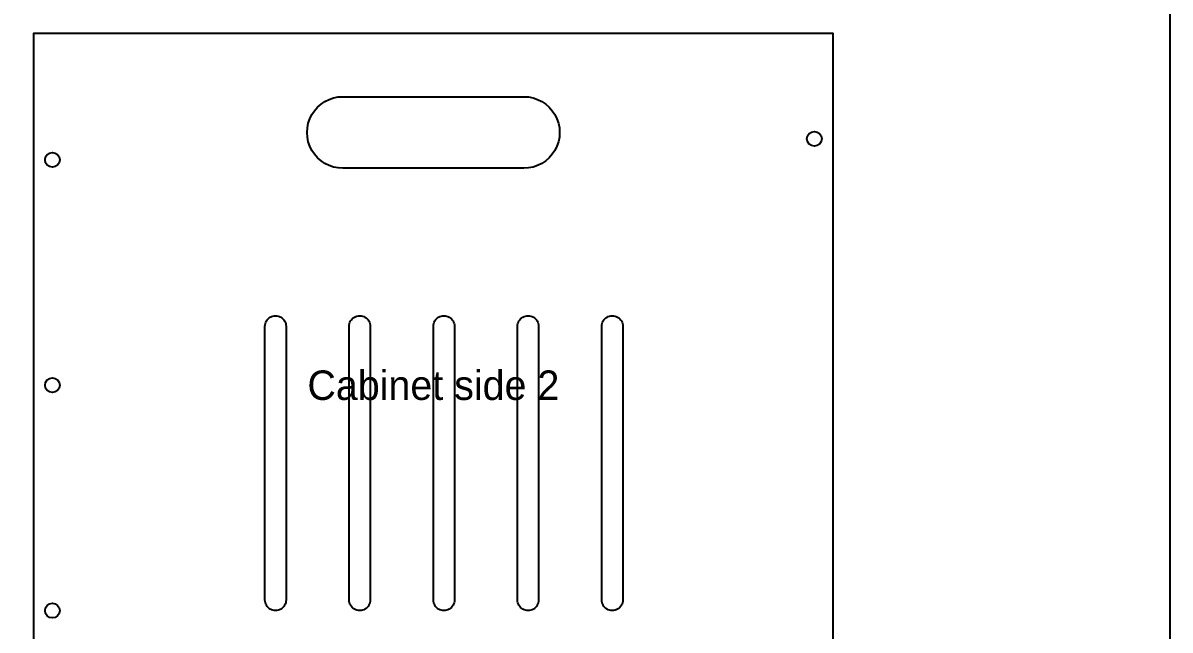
# Model space of a CAD drawing. Header units: millimetres. Extents: x 0 to 2440, y 0 to 1257.
# Drawn here: x 1895 to 2440, y 559 to 847 of the extents above; entities that cross this region are included whole.
import ezdxf
from ezdxf.enums import TextEntityAlignment as Align

# ---------------------------------------------------------------- set-up
doc = ezdxf.new("R2010")
doc.units = ezdxf.units.MM
for name, color, linetype in [('CUT_INSIDE', 5, 'Continuous'), ('CUT_OUTSIDE', 1, 'Continuous'), ('DRILL_7', 3, 'Continuous'), ('LABELS', 7, 'Continuous'), ('SHEET', 8, 'Continuous')]:
    doc.layers.add(name, color=color, linetype=linetype)

msp = doc.modelspace()

# ---------------------------------------------------------------- linework, layer by layer
at = {"layer": 'CUT_INSIDE'}
for points in [[(2133, 812), (2135.219, 811.855), (2137.4, 811.421), (2139.506, 810.706), (2141.5, 809.722), (2143.349, 808.487), (2145.021, 807.021), (2146.487, 805.349), (2147.722, 803.5), (2148.706, 801.506), (2149.421, 799.4), (2149.855, 797.219), (2150, 795), (2149.855, 792.781), (2149.421, 790.6), (2148.706, 788.494), (2147.722, 786.5), (2146.487, 784.651), (2145.021, 782.979), (2143.349, 781.513), (2141.5, 780.278), (2139.506, 779.294), (2137.4, 778.579), (2135.219, 778.145), (2133, 778), (2047, 778), (2044.781, 778.145), (2042.6, 778.579), (2040.494, 779.294), (2038.5, 780.278), (2036.651, 781.513), (2034.979, 782.979), (2033.513, 784.651), (2032.278, 786.5), (2031.294, 788.494), (2030.579, 790.6), (2030.145, 792.781), (2030, 795), (2030.145, 797.219), (2030.579, 799.4), (2031.294, 801.506), (2032.278, 803.5), (2033.513, 805.349), (2034.979, 807.021), (2036.651, 808.487), (2038.5, 809.722), (2040.494, 810.706), (2042.6, 811.421), (2044.781, 811.855), (2047, 812)], [(2010, 703), (2010.043, 703.653), (2010.17, 704.294), (2010.381, 704.913), (2010.67, 705.5), (2011.033, 706.044), (2011.464, 706.536), (2011.956, 706.967), (2012.5, 707.33), (2013.087, 707.619), (2013.706, 707.83), (2014.347, 707.957), (2015, 708), (2015.653, 707.957), (2016.294, 707.83), (2016.913, 707.619), (2017.5, 707.33), (2018.044, 706.967), (2018.536, 706.536), (2018.967, 706.044), (2019.33, 705.5), (2019.619, 704.913), (2019.83, 704.294), (2019.957, 703.653), (2020, 703), (2020, 573), (2019.957, 572.347), (2019.83, 571.706), (2019.619, 571.087), (2019.33, 570.5), (2018.967, 569.956), (2018.536, 569.464), (2018.044, 569.033), (2017.5, 568.67), (2016.913, 568.381), (2016.294, 568.17), (2015.653, 568.043), (2015, 568), (2014.347, 568.043), (2013.706, 568.17), (2013.087, 568.381), (2012.5, 568.67), (2011.956, 569.033), (2011.464, 569.464), (2011.033, 569.956), (2010.67, 570.5), (2010.381, 571.087), (2010.17, 571.706), (2010.043, 572.347), (2010, 573)], [(2050, 703), (2050.043, 703.653), (2050.17, 704.294), (2050.381, 704.913), (2050.67, 705.5), (2051.033, 706.044), (2051.464, 706.536), (2051.956, 706.967), (2052.5, 707.33), (2053.087, 707.619), (2053.706, 707.83), (2054.347, 707.957), (2055, 708), (2055.653, 707.957), (2056.294, 707.83), (2056.913, 707.619), (2057.5, 707.33), (2058.044, 706.967), (2058.536, 706.536), (2058.967, 706.044), (2059.33, 705.5), (2059.619, 704.913), (2059.83, 704.294), (2059.957, 703.653), (2060, 703), (2060, 573), (2059.957, 572.347), (2059.83, 571.706), (2059.619, 571.087), (2059.33, 570.5), (2058.967, 569.956), (2058.536, 569.464), (2058.044, 569.033), (2057.5, 568.67), (2056.913, 568.381), (2056.294, 568.17), (2055.653, 568.043), (2055, 568), (2054.347, 568.043), (2053.706, 568.17), (2053.087, 568.381), (2052.5, 568.67), (2051.956, 569.033), (2051.464, 569.464), (2051.033, 569.956), (2050.67, 570.5), (2050.381, 571.087), (2050.17, 571.706), (2050.043, 572.347), (2050, 573)], [(2090, 703), (2090.043, 703.653), (2090.17, 704.294), (2090.381, 704.913), (2090.67, 705.5), (2091.033, 706.044), (2091.464, 706.536), (2091.956, 706.967), (2092.5, 707.33), (2093.087, 707.619), (2093.706, 707.83), (2094.347, 707.957), (2095, 708), (2095.653, 707.957), (2096.294, 707.83), (2096.913, 707.619), (2097.5, 707.33), (2098.044, 706.967), (2098.536, 706.536), (2098.967, 706.044), (2099.33, 705.5), (2099.619, 704.913), (2099.83, 704.294), (2099.957, 703.653), (2100, 703), (2100, 573), (2099.957, 572.347), (2099.83, 571.706), (2099.619, 571.087), (2099.33, 570.5), (2098.967, 569.956), (2098.536, 569.464), (2098.044, 569.033), (2097.5, 568.67), (2096.913, 568.381), (2096.294, 568.17), (2095.653, 568.043), (2095, 568), (2094.347, 568.043), (2093.706, 568.17), (2093.087, 568.381), (2092.5, 568.67), (2091.956, 569.033), (2091.464, 569.464), (2091.033, 569.956), (2090.67, 570.5), (2090.381, 571.087), (2090.17, 571.706), (2090.043, 572.347), (2090, 573)], [(2130, 703), (2130.043, 703.653), (2130.17, 704.294), (2130.381, 704.913), (2130.67, 705.5), (2131.033, 706.044), (2131.464, 706.536), (2131.956, 706.967), (2132.5, 707.33), (2133.087, 707.619), (2133.706, 707.83), (2134.347, 707.957), (2135, 708), (2135.653, 707.957), (2136.294, 707.83), (2136.913, 707.619), (2137.5, 707.33), (2138.044, 706.967), (2138.536, 706.536), (2138.967, 706.044), (2139.33, 705.5), (2139.619, 704.913), (2139.83, 704.294), (2139.957, 703.653), (2140, 703), (2140, 573), (2139.957, 572.347), (2139.83, 571.706), (2139.619, 571.087), (2139.33, 570.5), (2138.967, 569.956), (2138.536, 569.464), (2138.044, 569.033), (2137.5, 568.67), (2136.913, 568.381), (2136.294, 568.17), (2135.653, 568.043), (2135, 568), (2134.347, 568.043), (2133.706, 568.17), (2133.087, 568.381), (2132.5, 568.67), (2131.956, 569.033), (2131.464, 569.464), (2131.033, 569.956), (2130.67, 570.5), (2130.381, 571.087), (2130.17, 571.706), (2130.043, 572.347), (2130, 573)], [(2170, 703), (2170.043, 703.653), (2170.17, 704.294), (2170.381, 704.913), (2170.67, 705.5), (2171.033, 706.044), (2171.464, 706.536), (2171.956, 706.967), (2172.5, 707.33), (2173.087, 707.619), (2173.706, 707.83), (2174.347, 707.957), (2175, 708), (2175.653, 707.957), (2176.294, 707.83), (2176.913, 707.619), (2177.5, 707.33), (2178.044, 706.967), (2178.536, 706.536), (2178.967, 706.044), (2179.33, 705.5), (2179.619, 704.913), (2179.83, 704.294), (2179.957, 703.653), (2180, 703), (2180, 573), (2179.957, 572.347), (2179.83, 571.706), (2179.619, 571.087), (2179.33, 570.5), (2178.967, 569.956), (2178.536, 569.464), (2178.044, 569.033), (2177.5, 568.67), (2176.913, 568.381), (2176.294, 568.17), (2175.653, 568.043), (2175, 568), (2174.347, 568.043), (2173.706, 568.17), (2173.087, 568.381), (2172.5, 568.67), (2171.956, 569.033), (2171.464, 569.464), (2171.033, 569.956), (2170.67, 570.5), (2170.381, 571.087), (2170.17, 571.706), (2170.043, 572.347), (2170, 573)]]:
    msp.add_lwpolyline(points, close=True, dxfattribs=at)
at = {"layer": 'CUT_OUTSIDE'}
msp.add_lwpolyline([(2280, 508), (2280, 842), (1900, 842), (1900, 508)], close=True, dxfattribs=at)
at = {"layer": 'DRILL_7'}
for centre in [(2271, 792), (1909, 782), (1909, 675), (1909, 568)]:
    msp.add_circle(centre, 3.5, dxfattribs=at)
at = {"layer": 'SHEET'}
msp.add_lwpolyline([(0, 0), (2440, 0), (2440, 1220), (0, 1220)], close=True, dxfattribs=at)

# ---------------------------------------------------------------- texts
at = {"layer": 'LABELS'}
msp.add_text('Cabinet side 2', height=14, dxfattribs=at).set_placement((2090, 675), align=Align.MIDDLE_CENTER)

doc.saveas('drawing.dxf')
